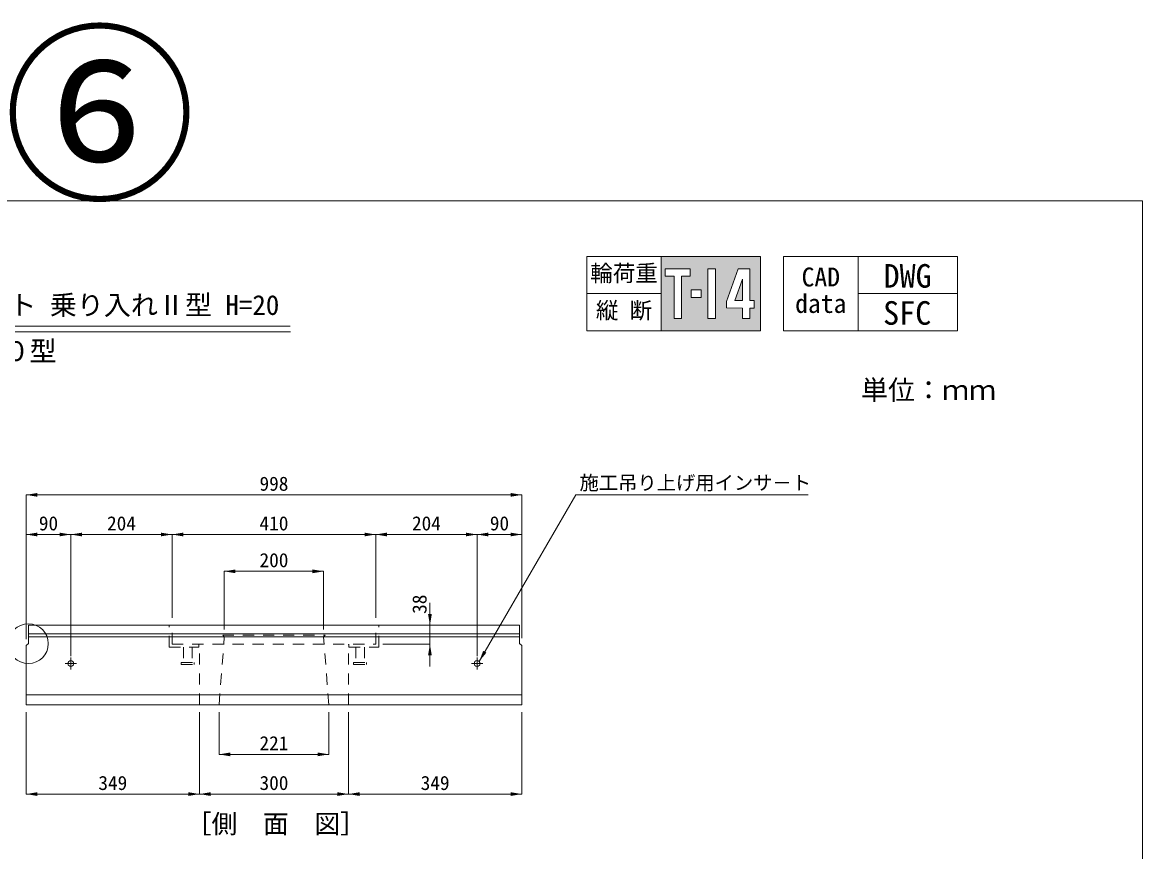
# Model space of a CAD drawing. Units: millimetres at full size. Extents: x -44570 to -19804, y 69050 to 91573.
# Drawn here: x -26011 to -23756, y 72979 to 74650 of the extents above; entities that cross this region are included whole.
import ezdxf
from ezdxf.enums import TextEntityAlignment as Align

# ---------------------------------------------------------------- set-up
doc = ezdxf.new("R2010")
doc.units = ezdxf.units.MM
doc.header["$LTSCALE"] = 30
doc.linetypes.add('USER1', pattern=[1.35, 0.75, -0.6])
doc.linetypes.add('USER2', pattern=[28.575, 19.05, -3.175, 3.175, -3.175])
for name, color, linetype, lineweight in [('0_2', 7, 'Continuous', 20), ('寸法線', 7, 'Continuous', 9), ('本体', 2, 'Continuous', 9), ('枠', 5, 'Continuous', 5), ('ｲﾝｻｰﾄ', 3, 'USER1', 5), ('ｸﾞﾚｰﾁﾝｸﾞ', 7, 'Continuous', 5), ('ﾊｯﾁﾝｸﾞ', 7, 'Continuous', 5)]:
    doc.layers.add(name, color=color, linetype=linetype, lineweight=lineweight)
doc.layers.add('補助線', color=1, linetype='Continuous')
doc.layers.add('集水桝', color=7, linetype='Continuous')
doc.styles.add('ＭＳ ゴシック', font='')
doc.styles.get('ＭＳ ゴシック').set_extended_font_data('MS Gothic')

# ---------------------------------------------------------------- blocks, each defined once
blk = doc.blocks.new('filled_arrow')
at = {"color": 0, "linetype": 'Continuous', "lineweight": -2}
blk.add_solid([(7.5, 1.25), (0, 0), (7.5, -1.25)], dxfattribs=at)

msp = doc.modelspace()

# ---------------------------------------------------------------- hatches: boundary and pattern name
at = {"layer": 'ﾊｯﾁﾝｸﾞ'}
h = msp.add_hatch(color=256, dxfattribs=at)
h.paths.add_polyline_path([(-24724.72, 74178.23), (-24724.72, 74028.23), (-24524.72, 74028.23), (-24524.72, 74178.23)])
h.paths.add_polyline_path([(-24630.78, 74153.23), (-24615.78, 74153.23), (-24615.78, 74053.23), (-24630.78, 74053.23)], flags=16)
h.paths.add_polyline_path([(-24666.63, 74138.23), (-24684.13, 74138.23), (-24684.13, 74053.23), (-24699.13, 74053.23), (-24699.13, 74138.23), (-24716.63, 74138.23), (-24716.63, 74153.23), (-24666.63, 74153.23)], flags=16)
h.paths.add_polyline_path([(-24644.72, 74110.73), (-24644.72, 74095.73), (-24664.72, 74095.73), (-24664.72, 74110.73)], flags=16)
h.paths.add_polyline_path([(-24569.79, 74153.23), (-24546.43, 74153.23), (-24546.43, 74089.49), (-24537.93, 74089.49), (-24537.93, 74074.09), (-24546.43, 74074.09), (-24546.43, 74053.09), (-24561.43, 74053.09), (-24561.43, 74074.08), (-24593.66, 74074.47), (-24593.66, 74087.38)], flags=16)
msp.add_hatch(color=256, dxfattribs=at).paths.add_polyline_path([(-24561.43, 74132.26), (-24576.95, 74089.49), (-24561.43, 74089.37)])
msp.add_hatch(color=256, dxfattribs=at).paths.add_polyline_path([(-24561.43, 74132.26), (-24576.95, 74089.49), (-24561.43, 74089.37)])

# ---------------------------------------------------------------- linework, layer by layer
at = {"layer": '0_2'}
for p, q in [((-24874.72, 74178.23), (-24524.72, 74178.23)), ((-24874.72, 74178.23), (-24874.72, 74028.23)), ((-24724.72, 74178.23), (-24724.72, 74028.23)), ((-24524.72, 74178.23), (-24524.72, 74028.23)), ((-24478.49, 74178.23), (-24478.49, 74028.23)), ((-24478.49, 74178.23), (-24128.49, 74178.23)), ((-24328.49, 74178.23), (-24328.49, 74028.23)), ((-24128.49, 74178.23), (-24128.49, 74028.23)), ((-24874.72, 74103.23), (-24724.72, 74103.23)), ((-24328.49, 74103.23), (-24128.49, 74103.23)), ((-27031.82, 74037.61), (-25471.76, 74037.61)), ((-27031.82, 74026.36), (-25471.45, 74026.36)), ((-24874.72, 74028.23), (-24524.72, 74028.23)), ((-24478.49, 74028.23), (-24128.49, 74028.23))]:
    msp.add_line(p, q, dxfattribs=at)
at = {"layer": '寸法線'}
for p, q in [((-26003.57, 73698), (-25005.57, 73698)), ((-26003.57, 73409.28), (-26003.57, 73698)), ((-25005.57, 73409.28), (-25005.57, 73698)), ((-26003.57, 73618.15), (-25913.57, 73618.15)), ((-26003.57, 73407.63), (-26003.57, 73618.15)), ((-25913.57, 73618.15), (-25709.57, 73618.15)), ((-25913.57, 73450.28), (-25913.57, 73618.15)), ((-25913.57, 73373.28), (-25913.57, 73618.15)), ((-25709.57, 73618.15), (-25299.57, 73618.15)), ((-25709.57, 73450.28), (-25709.57, 73618.15)), ((-25709.57, 73450.28), (-25709.57, 73618.15)), ((-25299.57, 73450.28), (-25299.57, 73618.15)), ((-25299.57, 73618.15), (-25095.57, 73618.15)), ((-25299.57, 73450.28), (-25299.57, 73618.15)), ((-25095.57, 73618.15), (-25005.57, 73618.15)), ((-25095.57, 73373.28), (-25095.57, 73618.15)), ((-25095.57, 73450.28), (-25095.57, 73618.15)), ((-25005.57, 73409.28), (-25005.57, 73618.15)), ((-25604.57, 73543.99), (-25404.57, 73543.99)), ((-25604.57, 73426.87), (-25604.57, 73543.99)), ((-25404.57, 73426.87), (-25404.57, 73543.99)), ((-25190.53, 73352.28), (-25190.53, 73480.28)), ((-25285.57, 73435.28), (-25190.53, 73435.28)), ((-25285.57, 73397.28), (-25190.53, 73397.28)), ((-26003.57, 73260.28), (-26003.57, 73095.28)), ((-25654.57, 73260.28), (-25654.57, 73095.28)), ((-25654.57, 73260.28), (-25654.57, 73095.28)), ((-25615.08, 73260.28), (-25615.08, 73175.28)), ((-25394.06, 73260.28), (-25394.06, 73175.28)), ((-25354.57, 73260.28), (-25354.57, 73095.28)), ((-25354.57, 73260.28), (-25354.57, 73095.28)), ((-25005.57, 73260.28), (-25005.57, 73095.28)), ((-25615.08, 73175.28), (-25394.06, 73175.28)), ((-26003.57, 73095.28), (-25654.57, 73095.28)), ((-25654.57, 73095.28), (-25354.57, 73095.28)), ((-25354.57, 73095.28), (-25005.57, 73095.28))]:
    msp.add_line(p, q, dxfattribs=at)
at = {"layer": '寸法線', "linetype": 'USER2'}
for p, q in [((-25913.57, 73370.32), (-25913.57, 73346.25)), ((-25095.57, 73370.32), (-25095.57, 73346.25)), ((-25925.17, 73358.28), (-25901.96, 73358.28)), ((-25107.17, 73358.28), (-25083.96, 73358.28))]:
    msp.add_line(p, q, dxfattribs=at)
at = {"layer": '寸法線'}
msp.add_lwpolyline([(-25091.34, 73362.54), (-24896.84, 73698), (-24428.99, 73698)], dxfattribs=at)
msp.add_circle((-25999.07, 73398.28), 40, dxfattribs=at)
at = {"layer": '本体', "lineweight": 20}
for p, q in [((-25999.07, 73435.28), (-25010.07, 73435.28)), ((-25999.07, 73398.28), (-25999.07, 73435.28)), ((-25010.07, 73398.28), (-25010.07, 73435.28)), ((-26003.57, 73394.28), (-25999.07, 73398.28)), ((-26003.57, 73275.28), (-26003.57, 73394.28)), ((-25005.57, 73394.28), (-25010.07, 73398.28)), ((-25005.57, 73275.28), (-25005.57, 73394.28)), ((-26003.57, 73275.28), (-25005.57, 73275.28))]:
    msp.add_line(p, q, dxfattribs=at)
at = {"layer": '本体'}
for p, q in [((-25999.07, 73418.28), (-25010.07, 73418.28)), ((-25999.07, 73412.28), (-25010.07, 73412.28)), ((-26003.57, 73295.28), (-25005.56, 73295.28))]:
    msp.add_line(p, q, dxfattribs=at)
at = {"layer": '本体', "linetype": 'USER1'}
for p, q in [((-25607.58, 73415.13), (-25604.57, 73411.87)), ((-25607.58, 73415.13), (-25401.56, 73415.13)), ((-25401.56, 73415.13), (-25404.57, 73411.87)), ((-25654.57, 73275.28), (-25654.57, 73397.28)), ((-25615.08, 73275.28), (-25604.57, 73411.87)), ((-25604.57, 73411.87), (-25404.57, 73411.87)), ((-25394.06, 73275.28), (-25404.57, 73411.87)), ((-25354.57, 73275.28), (-25354.57, 73397.28))]:
    msp.add_line(p, q, dxfattribs=at)
at = {"layer": '枠', "lineweight": 20}
for p in [(-27955.67, 74290.14), (-23755.67, 71395.14)]:
    msp.add_line(p, (-23755.67, 74290.14), dxfattribs=at)
at = {"layer": 'ｲﾝｻｰﾄ'}
for p, q in [((-25686.82, 73391.28), (-25686.82, 73360.66)), ((-25669.32, 73391.28), (-25669.32, 73360.66)), ((-25339.82, 73391.28), (-25339.82, 73360.66)), ((-25322.32, 73391.28), (-25322.32, 73360.66)), ((-25691.19, 73360.66), (-25691.19, 73356.28)), ((-25691.19, 73360.66), (-25664.94, 73360.66)), ((-25691.19, 73356.28), (-25664.94, 73356.28)), ((-25664.94, 73360.66), (-25664.94, 73356.28)), ((-25344.19, 73360.66), (-25344.19, 73356.28)), ((-25344.19, 73360.66), (-25317.94, 73360.66)), ((-25344.19, 73356.28), (-25317.94, 73356.28)), ((-25317.94, 73360.66), (-25317.94, 73356.28))]:
    msp.add_line(p, q, dxfattribs=at)
at = {"layer": 'ｲﾝｻｰﾄ', "linetype": 'Continuous'}
for centre in [(-25913.57, 73358.28), (-25095.57, 73358.28)]:
    msp.add_circle(centre, 6, dxfattribs=at)
at = {"layer": 'ｸﾞﾚｰﾁﾝｸﾞ', "linetype": 'USER1', "lineweight": 9}
for p, q in [((-25715.57, 73391.28), (-25715.57, 73435.28)), ((-25709.57, 73397.28), (-25709.57, 73435.28)), ((-25299.57, 73397.28), (-25299.57, 73435.28)), ((-25293.57, 73391.28), (-25293.57, 73435.28)), ((-25715.57, 73391.28), (-25655.57, 73391.28)), ((-25709.57, 73397.28), (-25299.57, 73397.28)), ((-25655.57, 73397.28), (-25655.57, 73391.28)), ((-25353.57, 73397.28), (-25353.57, 73391.28)), ((-25353.57, 73391.28), (-25293.57, 73391.28))]:
    msp.add_line(p, q, dxfattribs=at)
at = {"layer": 'ﾊｯﾁﾝｸﾞ'}
for p, q in [((-24716.63, 74153.23), (-24666.63, 74153.23)), ((-24716.63, 74153.23), (-24716.63, 74138.23)), ((-24716.63, 74138.23), (-24699.13, 74138.23)), ((-24699.13, 74138.23), (-24699.13, 74053.23)), ((-24684.13, 74138.23), (-24684.13, 74053.23)), ((-24684.13, 74138.23), (-24666.63, 74138.23)), ((-24666.63, 74153.23), (-24666.63, 74138.23)), ((-24664.72, 74110.73), (-24644.72, 74110.73)), ((-24664.72, 74095.73), (-24664.72, 74110.73)), ((-24644.72, 74095.73), (-24664.72, 74095.73)), ((-24644.72, 74110.73), (-24644.72, 74095.73)), ((-24699.13, 74053.23), (-24684.13, 74053.23))]:
    msp.add_line(p, q, dxfattribs=at)
at = {"layer": 'ﾊｯﾁﾝｸﾞ', "lineweight": 9}
for points in [[(-24615.78, 74053.23), (-24615.78, 74153.23), (-24630.78, 74153.23), (-24630.78, 74053.23)], [(-24593.66, 74074.47), (-24593.66, 74087.38), (-24569.79, 74153.23), (-24546.43, 74153.23), (-24546.43, 74089.49), (-24537.93, 74089.49), (-24537.93, 74074.09), (-24546.43, 74074.09), (-24546.43, 74053.09), (-24561.43, 74053.09), (-24561.43, 74074.08)], [(-24576.95, 74089.49), (-24561.43, 74132.26), (-24561.43, 74089.37)]]:
    msp.add_lwpolyline(points, close=True, dxfattribs=at)

# ---------------------------------------------------------------- block references
at = {"layer": '寸法線', "xscale": 3, "yscale": 3}
for p in [(-26003.57, 73698), (-26003.57, 73618.15), (-25913.57, 73618.15), (-25709.57, 73618.15), (-25299.57, 73618.15), (-25095.57, 73618.15), (-25604.57, 73543.99), (-25615.08, 73175.28), (-26003.57, 73095.28), (-25654.57, 73095.28), (-25354.57, 73095.28)]:
    msp.add_blockref('filled_arrow', p, dxfattribs=at)
for p, rotation in [((-25005.57, 73698), 180), ((-25913.57, 73618.15), 180), ((-25709.57, 73618.15), 180), ((-25299.57, 73618.15), 180), ((-25095.57, 73618.15), 180), ((-25005.57, 73618.15), 180), ((-25404.57, 73543.99), 180), ((-25190.53, 73435.28), 90), ((-25190.53, 73397.28), 270), ((-25091.34, 73362.54), 59.9), ((-25394.06, 73175.28), 180), ((-25654.57, 73095.28), 180), ((-25354.57, 73095.28), 180), ((-25005.57, 73095.28), 180)]:
    msp.add_blockref('filled_arrow', p, dxfattribs=dict(at, rotation=rotation))

# ---------------------------------------------------------------- texts
at = {"layer": '0_2', "style": 'ＭＳ ゴシック'}
for s, p in [('ＩＢＣ排水側溝 上部集水桝 セミフラット 乗り入れⅡ型 H=20', (-26255.08, 74080.34)), ('グレーチング式 ４００型', (-26255.08, 73987.54)), ('単位：ｍｍ', (-24186.63, 73909.21))]:
    msp.add_text(s, height=39.88, dxfattribs=at).set_placement(p, align=Align.MIDDLE_CENTER)
msp.add_text('［側\u3000面\u3000図］', height=37.98, dxfattribs=at).set_placement((-25682.05, 73005.07), align=Align.BOTTOM_LEFT)
at = {"layer": '寸法線', "style": 'ＭＳ ゴシック'}
for s, p in [('998', (-25504.57, 73720.5)), ('90', (-25958.57, 73640.65)), ('204', (-25811.57, 73640.65)), ('410', (-25504.57, 73640.65)), ('204', (-25197.57, 73640.65)), ('90', (-25050.57, 73640.65)), ('200', (-25504.57, 73566.49)), ('221', (-25504.57, 73197.78)), ('349', (-25829.07, 73117.78)), ('300', (-25504.57, 73117.78)), ('349', (-25180.07, 73117.78))]:
    msp.add_text(s, height=28.48, dxfattribs=at).set_placement(p, align=Align.MIDDLE_CENTER)
msp.add_text('施工吊り上げ用インサ－ト', height=28.48, dxfattribs=at).set_placement((-24889.34, 73736.59), align=Align.TOP_LEFT)
msp.add_text('38', height=28.48, rotation=90, dxfattribs=at).set_placement((-25211.53, 73477.72), align=Align.MIDDLE_CENTER)
at = {"layer": '補助線', "style": 'ＭＳ ゴシック'}
msp.add_text('⑥', height=284.8, dxfattribs=at).set_placement((-25855.67, 74235.51), align=Align.BOTTOM_CENTER)
at = {"layer": '集水桝', "style": 'ＭＳ ゴシック'}
for s, p in [('DWG', (-24277.21, 74101.08)), ('SFC', (-24278.08, 74026.37))]:
    msp.add_text(s, height=47.47, dxfattribs=at).set_placement(p, align=Align.BOTTOM_LEFT)
at = {"layer": 'ﾊｯﾁﾝｸﾞ', "style": 'ＭＳ ゴシック'}
for s, p in [('輪荷重', (-24799.72, 74144.44)), ('縦 断', (-24799.72, 74069.44))]:
    msp.add_text(s, height=33.23, dxfattribs=at).set_placement(p, align=Align.MIDDLE_CENTER)
for s, p in [('CAD', (-24442.34, 74155.8)), ('data', (-24455.29, 74102.46))]:
    msp.add_text(s, height=37.98, dxfattribs=at).set_placement(p, align=Align.TOP_LEFT)

doc.saveas('drawing.dxf')
